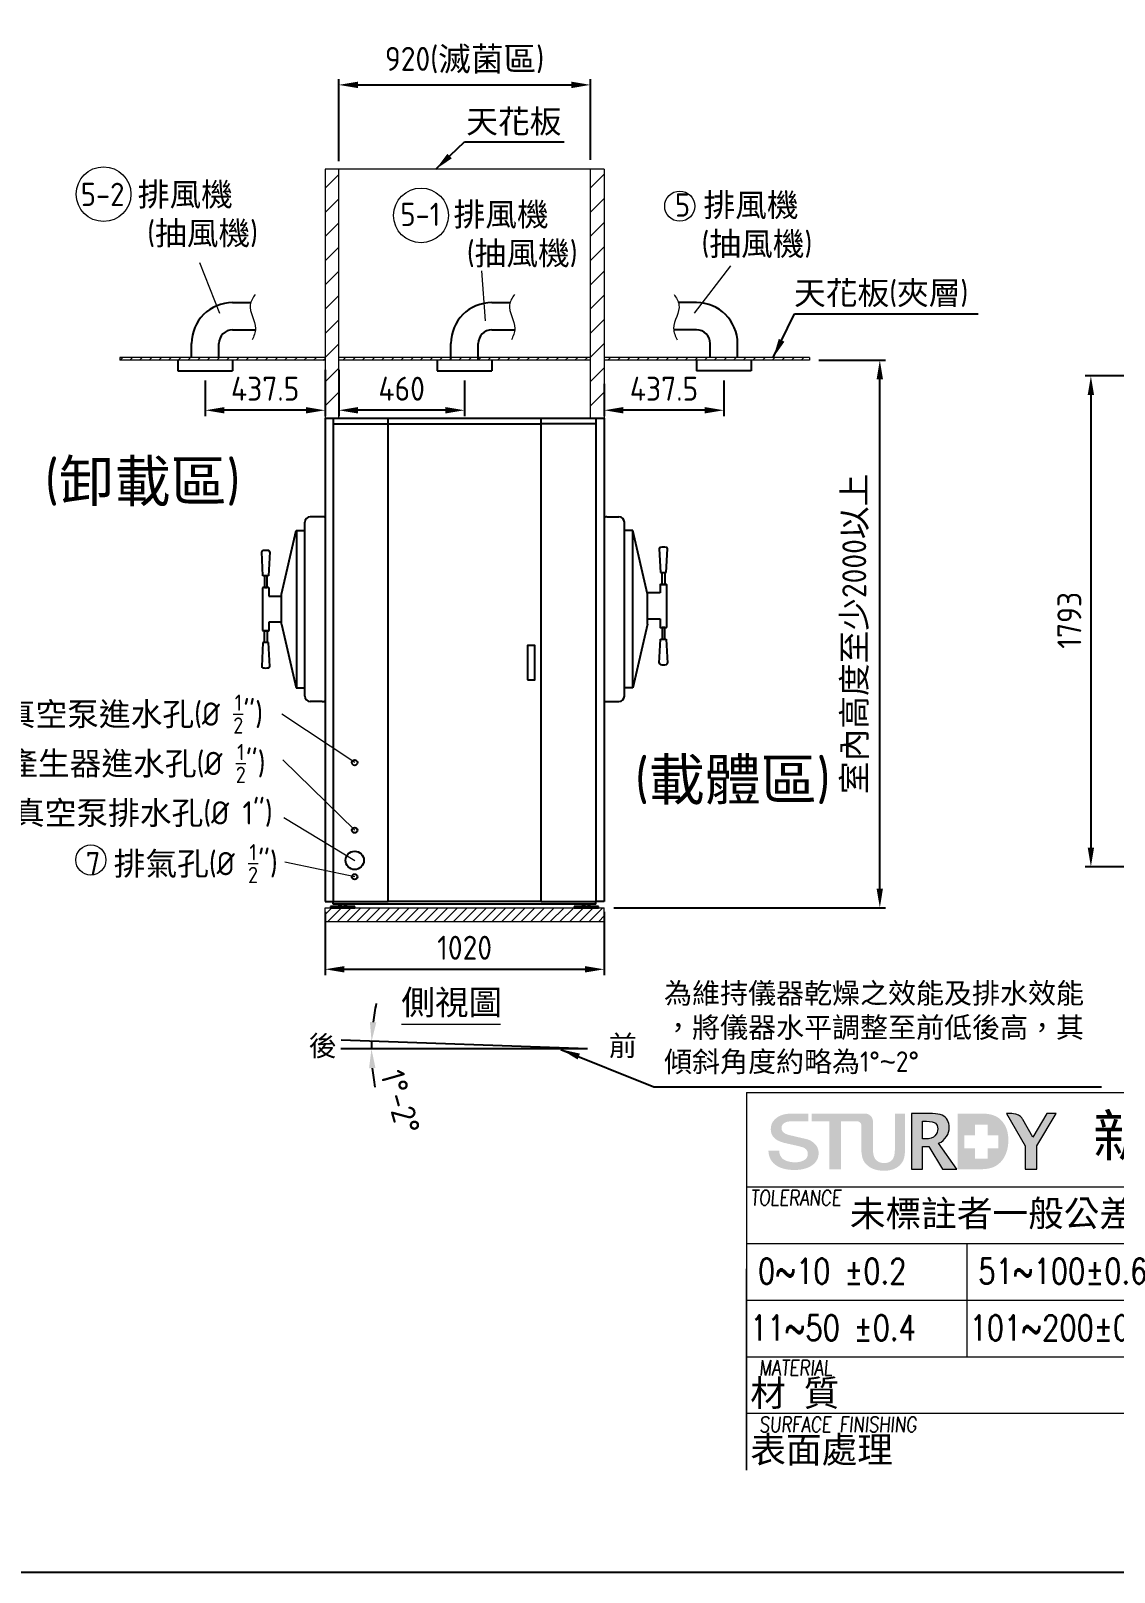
# Model space of a CAD drawing. Header units: millimetres. Extents: x -215875 to 13478, y -2277 to 9476.
# Drawn here: x 4557 to 8515, y 0 to 5631 of the extents above; entities that cross this region are included whole.
import ezdxf

# ---------------------------------------------------------------- set-up
doc = ezdxf.new("R2010")
doc.units = ezdxf.units.MM
doc.header["$MEASUREMENT"] = 0
doc.linetypes.add('HIDDEN', pattern=[9.525, 6.35, -3.175])
doc.layers.get('0').update_dxf_attribs({"lineweight": 25})
for name, color, linetype, lineweight in [('D', 3, 'Continuous', 13), ('F', 7, 'Continuous', 15), ('H', 2, 'HIDDEN', 15), ('S', 4, 'Continuous', 15)]:
    doc.layers.add(name, color=color, linetype=linetype, lineweight=lineweight)
doc.styles.get("Standard").update_dxf_attribs({"font": 'KAIU.TTF'})
doc.styles.add('STU25', font='isocp2.shx')
doc.styles.add('Text', font='romans.shx', dxfattribs={"width": 0.8, "oblique": 10})
doc.dimstyles.new('STU25', dxfattribs={"dimscale": 35, "dimtxt": 2.5, "dimasz": 2, "dimexe": 0.6, "dimexo": 1, "dimgap": 1, "dimtad": 1, "dimdsep": 46, "dimtxsty": 'STU25', "dimcen": 2, "dimazin": 2, "dimtfac": 1, "dimtmove": 0, "dimatfit": 3, "dimfxl": 0, "dimtolj": 1, "dimtzin": 0, "dimarcsym": 0})
doc.dimstyles.new('STU25$7', dxfattribs={"dimscale": 35, "dimtxt": 2.5, "dimasz": 2, "dimexe": 1.25, "dimexo": 0.625, "dimgap": 1, "dimtad": 0, "dimdec": 4, "dimdsep": 46, "dimtxsty": 'STU25', "dimcen": 2.5, "dimazin": 2, "dimtfac": 1, "dimtdec": 4, "dimtmove": 0, "dimatfit": 3, "dimfxl": 0, "dimtolj": 1, "dimtzin": 0, "dimarcsym": 0})

# ---------------------------------------------------------------- blocks, each defined once
blk = doc.blocks.new('*D7')
at = {"layer": 'D', "color": 0, "lineweight": -2}
for p, q in [((9377.4, 4370.1), (8409.3, 4370.1)), ((8430.3, 4300.1), (8430.3, 2647.1)), ((8577.4, 2577.1), (8409.3, 2577.1))]:
    blk.add_line(p, q, dxfattribs=at)
at = {"layer": 'D', "color": 0}
for points in [[(8442, 4300.1), (8418.6, 4300.1), (8430.3, 4370.1)], [(8418.6, 2647.1), (8442, 2647.1), (8430.3, 2577.1)]]:
    blk.add_solid(points, dxfattribs=at)
at = {"layer": 'Defpoints', "color": 0}
for p in [(9412.4, 4370.1), (8430.3, 2577.1), (8612.4, 2577.1)]:
    blk.add_point(p, dxfattribs=at)
at = {"layer": 'D', "color": 0, "insert": (8351.6, 3477.1), "char_height": 87.5, "attachment_point": 5, "rotation": 90, "style": 'STU25'}
blk.add_mtext('\\A1;1793', dxfattribs=at)
blk = doc.blocks.new('*D77')
at = {"layer": 'D', "color": 0, "lineweight": -2}
for p, q in [((7436.7, 4427.4), (7680, 4427.4)), ((7659, 2497.4), (7659, 4357.4)), ((6686.7, 2427.4), (7680, 2427.4))]:
    blk.add_line(p, q, dxfattribs=at)
at = {"layer": 'D', "color": 0}
for points in [[(7670.6, 4357.4), (7647.3, 4357.4), (7659, 4427.4)], [(7647.3, 2497.4), (7670.6, 2497.4), (7659, 2427.4)]]:
    blk.add_solid(points, dxfattribs=at)
at = {"layer": 'Defpoints', "color": 0}
for p in [(7401.7, 4427.4), (7659, 4427.4), (6651.7, 2427.4)]:
    blk.add_point(p, dxfattribs=at)
at = {"layer": 'D', "color": 0, "insert": (7570.6, 3427.4), "char_height": 87.5, "attachment_point": 5, "rotation": 90, "style": 'STU25'}
blk.add_mtext('\\A1;{\\f標楷體|b0|i0|c136|p65;室內高度至少}2000{\\f標楷體|b0|i0|c136|p65;以上}', dxfattribs=at)
blk = doc.blocks.new('*D78')
at = {"layer": 'D', "color": 0, "linetype": 'Continuous', "lineweight": -2}
for p, q in [((6651.7, 4341.5), (6651.7, 4223.6)), ((7089.2, 4353.2), (7089.2, 4223.6)), ((7019.2, 4244.6), (6721.7, 4244.6))]:
    blk.add_line(p, q, dxfattribs=at)
at = {"layer": 'D', "color": 0}
for points in [[(6721.7, 4256.2), (6721.7, 4232.9), (6651.7, 4244.6)], [(7019.2, 4232.9), (7019.2, 4256.2), (7089.2, 4244.6)]]:
    blk.add_solid(points, dxfattribs=at)
at = {"layer": 'Defpoints', "color": 0}
for p in [(6651.7, 4376.5), (7089.2, 4388.2), (6651.7, 4244.6)]:
    blk.add_point(p, dxfattribs=at)
at = {"layer": 'D', "color": 0, "insert": (6870.4, 4323.3), "char_height": 87.5, "attachment_point": 5, "style": 'STU25'}
blk.add_mtext('\\A1;437.5', dxfattribs=at)
blk = doc.blocks.new('*D79')
at = {"layer": 'D', "color": 0, "lineweight": -2}
for p, q in [((5681.7, 4392.4), (5681.7, 4223.6)), ((6141.7, 4353.2), (6141.7, 4223.6)), ((6071.7, 4244.6), (5751.7, 4244.6))]:
    blk.add_line(p, q, dxfattribs=at)
at = {"layer": 'D', "color": 0}
for points in [[(5751.7, 4256.2), (5751.7, 4232.9), (5681.7, 4244.6)], [(6071.7, 4232.9), (6071.7, 4256.2), (6141.7, 4244.6)]]:
    blk.add_solid(points, dxfattribs=at)
at = {"layer": 'Defpoints', "color": 0}
for p in [(5681.7, 4427.4), (6141.7, 4388.2), (5681.7, 4244.6)]:
    blk.add_point(p, dxfattribs=at)
at = {"layer": 'D', "color": 0, "insert": (5911.7, 4323.3), "char_height": 87.5, "attachment_point": 5, "style": 'STU25'}
blk.add_mtext('\\A1;460', dxfattribs=at)
blk = doc.blocks.new('*D80')
at = {"layer": 'D', "color": 0, "lineweight": -2}
for p, q in [((5681.7, 5155), (5681.7, 5454.2)), ((5751.7, 5433.2), (6531.7, 5433.2)), ((6601.7, 5159.9), (6601.7, 5454.2))]:
    blk.add_line(p, q, dxfattribs=at)
at = {"layer": 'D', "color": 0}
for points in [[(5751.7, 5444.9), (5751.7, 5421.5), (5681.7, 5433.2)], [(6531.7, 5421.5), (6531.7, 5444.9), (6601.7, 5433.2)]]:
    blk.add_solid(points, dxfattribs=at)
at = {"layer": 'Defpoints', "color": 0}
for p in [(6601.7, 5433.2), (6601.7, 5124.9), (5681.7, 5120)]:
    blk.add_point(p, dxfattribs=at)
at = {"layer": 'D', "color": 0, "insert": (6141.7, 5523.3), "char_height": 87.5, "attachment_point": 5, "style": 'STU25'}
blk.add_mtext('\\A1;920({\\f標楷體|b0|i0|c136|p65;滅菌區})', dxfattribs=at)
blk = doc.blocks.new('*D81')
at = {"layer": 'D', "color": 0, "linetype": 'Continuous', "lineweight": -2}
for p, q in [((5631.7, 4392.4), (5631.7, 4223.6)), ((5194.2, 4353.2), (5194.2, 4223.6)), ((5561.7, 4244.6), (5264.2, 4244.6))]:
    blk.add_line(p, q, dxfattribs=at)
at = {"layer": 'D', "color": 0}
for points in [[(5264.2, 4256.2), (5264.2, 4232.9), (5194.2, 4244.6)], [(5561.7, 4232.9), (5561.7, 4256.2), (5631.7, 4244.6)]]:
    blk.add_solid(points, dxfattribs=at)
at = {"layer": 'Defpoints', "color": 0}
for p in [(5631.7, 4427.4), (5194.2, 4388.2), (5194.2, 4244.6)]:
    blk.add_point(p, dxfattribs=at)
at = {"layer": 'D', "color": 0, "insert": (5412.9, 4323.3), "char_height": 87.5, "attachment_point": 5, "style": 'STU25'}
blk.add_mtext('\\A1;437.5', dxfattribs=at)
blk = doc.blocks.new('*D83')
at = {"layer": 'D', "color": 0, "lineweight": -2}
for p, q in [((5631.7, 2412.4), (5631.7, 2181.4)), ((6651.7, 2412.4), (6651.7, 2181.4)), ((5701.7, 2202.4), (6581.7, 2202.4))]:
    blk.add_line(p, q, dxfattribs=at)
at = {"layer": 'D', "color": 0}
for points in [[(5701.7, 2214), (5701.7, 2190.7), (5631.7, 2202.4)], [(6581.7, 2190.7), (6581.7, 2214), (6651.7, 2202.4)]]:
    blk.add_solid(points, dxfattribs=at)
at = {"layer": 'Defpoints', "color": 0}
for p in [(5631.7, 2447.4), (6651.7, 2447.4), (6651.7, 2202.4)]:
    blk.add_point(p, dxfattribs=at)
at = {"layer": 'D', "color": 0, "insert": (6141.7, 2281.1), "char_height": 87.5, "attachment_point": 5, "style": 'STU25'}
blk.add_mtext('\\A1;1020', dxfattribs=at)
blk = doc.blocks.new('新駿LOGO')
at = {"layer": 'F'}
h = blk.add_hatch(color=256, dxfattribs=at)
edge = h.paths.add_edge_path()
edge.add_spline(control_points=[(-529.05, -442.14), (-529.05, -442.31), (-529.02, -442.45), (-528.95, -442.56), (-528.89, -442.68), (-528.8, -442.78), (-528.69, -442.85), (-528.57, -442.93), (-528.44, -442.98), (-528.29, -443.01), (-528.15, -443.05), (-527.99, -443.07), (-527.81, -443.07), (-527.62, -443.07), (-527.47, -443.05), (-527.33, -443.01), (-527.2, -442.97), (-527.09, -442.92), (-527.01, -442.86), (-526.93, -442.8), (-526.87, -442.73), (-526.83, -442.65), (-526.8, -442.57), (-526.78, -442.49), (-526.78, -442.41), (-526.78, -442.25), (-526.82, -442.13), (-526.91, -442.05), (-526.99, -441.97), (-527.08, -441.91), (-527.18, -441.88), (-527.36, -441.83), (-527.56, -441.77), (-527.79, -441.72), (-528.02, -441.67), (-528.3, -441.61), (-528.64, -441.53), (-528.85, -441.48), (-529.02, -441.41), (-529.16, -441.34), (-529.3, -441.26), (-529.41, -441.17), (-529.5, -441.07), (-529.58, -440.98), (-529.64, -440.87), (-529.67, -440.77), (-529.7, -440.66), (-529.72, -440.55), (-529.72, -440.43), (-529.72, -440.22), (-529.67, -440.03), (-529.57, -439.87), (-529.46, -439.71), (-529.33, -439.58), (-529.16, -439.47), (-528.99, -439.37), (-528.85, -439.31), (-528.64, -439.26), (-528.43, -439.21), (-528.13, -439.2), (-527.91, -439.2), (-527.66, -439.2), (-526.73, -439.2), (-526.73, -439.2), (-526.73, -439.2), (-526.73, -439.81), (-526.73, -439.81), (-526.73, -439.81), (-528.14, -439.8), (-528.28, -439.83), (-528.39, -439.85), (-528.48, -439.86), (-528.56, -439.9), (-528.65, -439.94), (-528.72, -440), (-528.78, -440.07), (-528.84, -440.14), (-528.87, -440.23), (-528.87, -440.34), (-528.87, -440.5), (-528.81, -440.62), (-528.7, -440.7), (-528.6, -440.79), (-528.46, -440.85), (-528.28, -440.9), (-528.27, -440.9), (-528.19, -440.92), (-528.07, -440.95), (-527.94, -440.98), (-527.8, -441.01), (-527.65, -441.05), (-527.49, -441.09), (-527.34, -441.12), (-527.19, -441.16), (-527.04, -441.19), (-526.94, -441.21), (-526.87, -441.23), (-526.71, -441.27), (-526.58, -441.34), (-526.46, -441.41), (-526.34, -441.49), (-526.24, -441.58), (-526.16, -441.67), (-526.08, -441.77), (-526.02, -441.88), (-525.98, -441.99), (-525.94, -442.1), (-525.92, -442.22), (-525.92, -442.33), (-525.92, -442.57), (-525.98, -442.78), (-526.09, -442.95), (-526.2, -443.12), (-526.35, -443.26), (-526.53, -443.37), (-526.71, -443.48), (-526.92, -443.55), (-527.15, -443.61), (-527.39, -443.66), (-527.62, -443.68), (-527.87, -443.68), (-528.14, -443.68), (-528.41, -443.65), (-528.65, -443.59), (-528.9, -443.53), (-529.11, -443.44), (-529.3, -443.31), (-529.48, -443.19), (-529.63, -443.03), (-529.74, -442.83), (-529.84, -442.64), (-529.9, -442.41), (-529.91, -442.14), (-529.91, -442.14), (-529.05, -442.14), (-529.05, -442.14)], knot_values=[0, 0, 0, 0, 1, 1, 1, 2, 2, 2, 3, 3, 3, 4, 4, 4, 5, 5, 5, 6, 6, 6, 7, 7, 7, 8, 8, 8, 9, 9, 9, 10, 10, 10, 11, 11, 11, 12, 12, 12, 13, 13, 13, 14, 14, 14, 15, 15, 15, 16, 16, 16, 17, 17, 17, 18, 18, 18, 19, 19, 19, 20, 20, 20, 21, 21, 21, 22, 22, 22, 23, 23, 23, 24, 24, 24, 25, 25, 25, 26, 26, 26, 27, 27, 27, 28, 28, 28, 29, 29, 29, 30, 30, 30, 31, 31, 31, 32, 32, 32, 33, 33, 33, 34, 34, 34, 35, 35, 35, 36, 36, 36, 37, 37, 37, 38, 38, 38, 39, 39, 39, 40, 40, 40, 41, 41, 41, 42, 42, 42, 43, 43, 43, 44, 44, 44, 45, 45, 45, 45], degree=3, periodic=0)
edge = h.paths.add_edge_path()
edge.add_spline(control_points=[(-522.53, -440.14), (-522.54, -440.04), (-522.57, -439.94), (-522.63, -439.9), (-522.77, -439.79), (-522.9, -439.81), (-522.9, -439.81), (-522.9, -439.81), (-523.02, -439.81), (-523.02, -439.81), (-523.02, -439.81), (-524.14, -439.81), (-524.14, -439.81), (-524.14, -439.81), (-524.14, -443.62), (-524.14, -443.62), (-524.14, -443.62), (-525.06, -443.62), (-525.06, -443.62), (-525.06, -443.62), (-525.06, -439.81), (-525.06, -439.81), (-525.06, -439.81), (-526.47, -439.81), (-526.47, -439.81), (-526.47, -439.81), (-526.47, -439.2), (-526.47, -439.2), (-526.47, -439.2), (-522.39, -439.2), (-522.39, -439.2)], knot_values=[5.578051, 5.578051, 5.578051, 5.578051, 6, 6, 6, 7, 7, 7, 8, 8, 8, 9, 9, 9, 10, 10, 10, 11, 11, 11, 12, 12, 12, 13, 13, 13, 14, 14, 14, 15, 15, 15, 15], degree=3, periodic=0)
edge.add_spline(control_points=[(-522.4, -439.2), (-522.31, -439.2), (-522.22, -439.2), (-522.22, -439.2), (-522.22, -439.2), (-521.96, -439.19), (-521.76, -439.41), (-521.58, -439.61), (-521.61, -439.85), (-521.61, -439.85), (-521.61, -439.85), (-521.61, -441.92), (-521.61, -441.92), (-521.61, -442.41), (-521.52, -442.73), (-521.36, -442.89), (-521.19, -443.05), (-520.97, -443.13), (-520.71, -443.13), (-520.45, -443.13), (-520.24, -443.05), (-520.09, -442.89), (-519.93, -442.74), (-519.86, -442.43), (-519.86, -441.98), (-519.86, -441.98), (-519.86, -439.2), (-519.86, -439.2), (-519.86, -439.2), (-519.05, -439.2), (-519.05, -439.2), (-519.05, -439.2), (-519.05, -441.92), (-519.05, -441.92), (-519.05, -442.43), (-519.12, -442.8), (-519.25, -443.02), (-519.38, -443.24), (-519.56, -443.42), (-519.8, -443.54), (-520.05, -443.67), (-520.35, -443.74), (-520.73, -443.74), (-521.09, -443.74), (-521.41, -443.68), (-521.67, -443.56), (-521.93, -443.44), (-522.14, -443.26), (-522.3, -443.03), (-522.45, -442.8), (-522.53, -442.42), (-522.53, -441.91), (-522.53, -441.91), (-522.53, -440.92), (-522.53, -440.14)], knot_values=[0.44538, 0.44538, 0.44538, 0.44538, 1, 1, 1, 2, 2, 2, 3, 3, 3, 4, 4, 4, 5, 5, 5, 6, 6, 6, 7, 7, 7, 8, 8, 8, 9, 9, 9, 10, 10, 10, 11, 11, 11, 12, 12, 12, 13, 13, 13, 14, 14, 14, 15, 15, 15, 16, 16, 16, 17, 17, 17, 17.603917, 17.603917, 17.603917, 17.603917], degree=3, periodic=0)
h = blk.add_hatch(color=256, dxfattribs=at)
edge = h.paths.add_edge_path()
edge.add_spline(control_points=[(-522.22, -439.2), (-522.22, -439.2), (-526.47, -439.2), (-526.47, -439.2)], knot_values=[14, 14, 14, 14, 15, 15, 15, 15], degree=3, periodic=0)
edge.add_spline(control_points=[(-526.47, -439.2), (-526.47, -439.2), (-526.47, -439.81), (-526.47, -439.81)], knot_values=[13, 13, 13, 13, 14, 14, 14, 14], degree=3, periodic=0)
edge.add_spline(control_points=[(-526.47, -439.81), (-526.47, -439.81), (-525.06, -439.81), (-525.06, -439.81)], knot_values=[12, 12, 12, 12, 13, 13, 13, 13], degree=3, periodic=0)
edge.add_spline(control_points=[(-525.06, -439.81), (-525.06, -439.81), (-525.06, -443.62), (-525.06, -443.62)], knot_values=[11, 11, 11, 11, 12, 12, 12, 12], degree=3, periodic=0)
edge.add_spline(control_points=[(-525.06, -443.62), (-525.06, -443.62), (-524.14, -443.62), (-524.14, -443.62)], knot_values=[10, 10, 10, 10, 11, 11, 11, 11], degree=3, periodic=0)
edge.add_spline(control_points=[(-524.14, -443.62), (-524.14, -443.62), (-524.14, -439.81), (-524.14, -439.81)], knot_values=[9, 9, 9, 9, 10, 10, 10, 10], degree=3, periodic=0)
edge.add_spline(control_points=[(-524.14, -439.81), (-524.14, -439.81), (-523.02, -439.81), (-523.02, -439.81)], knot_values=[8, 8, 8, 8, 9, 9, 9, 9], degree=3, periodic=0)
edge.add_spline(control_points=[(-523.02, -439.81), (-523.02, -439.81), (-522.9, -439.81), (-522.9, -439.81)], knot_values=[7, 7, 7, 7, 8, 8, 8, 8], degree=3, periodic=0)
edge.add_spline(control_points=[(-522.9, -439.81), (-522.9, -439.81), (-522.77, -439.79), (-522.63, -439.9)], knot_values=[6, 6, 6, 6, 7, 7, 7, 7], degree=3, periodic=0)
edge.add_spline(control_points=[(-522.63, -439.9), (-522.57, -439.94), (-522.54, -440.04), (-522.53, -440.14)], knot_values=[5.578051, 5.578051, 5.578051, 5.578051, 6, 6, 6, 6], degree=3, periodic=0)
edge.add_spline(control_points=[(-522.53, -440.14), (-522.53, -440.92), (-522.53, -441.91), (-522.53, -441.91)], knot_values=[17, 17, 17, 17, 17.603917, 17.603917, 17.603917, 17.603917], degree=3, periodic=0)
edge.add_spline(control_points=[(-522.53, -441.91), (-522.53, -442.42), (-522.45, -442.8), (-522.3, -443.03)], knot_values=[16, 16, 16, 16, 17, 17, 17, 17], degree=3, periodic=0)
edge.add_spline(control_points=[(-522.3, -443.03), (-522.14, -443.26), (-521.93, -443.44), (-521.67, -443.56)], knot_values=[15, 15, 15, 15, 16, 16, 16, 16], degree=3, periodic=0)
edge.add_spline(control_points=[(-521.67, -443.56), (-521.41, -443.68), (-521.09, -443.74), (-520.73, -443.74)], knot_values=[14, 14, 14, 14, 15, 15, 15, 15], degree=3, periodic=0)
edge.add_spline(control_points=[(-520.73, -443.74), (-520.35, -443.74), (-520.05, -443.67), (-519.8, -443.54)], knot_values=[13, 13, 13, 13, 14, 14, 14, 14], degree=3, periodic=0)
edge.add_spline(control_points=[(-519.8, -443.54), (-519.56, -443.42), (-519.38, -443.24), (-519.25, -443.02)], knot_values=[12, 12, 12, 12, 13, 13, 13, 13], degree=3, periodic=0)
edge.add_spline(control_points=[(-519.25, -443.02), (-519.12, -442.8), (-519.05, -442.43), (-519.05, -441.92)], knot_values=[11, 11, 11, 11, 12, 12, 12, 12], degree=3, periodic=0)
edge.add_spline(control_points=[(-519.05, -441.92), (-519.05, -441.92), (-519.05, -439.2), (-519.05, -439.2)], knot_values=[10, 10, 10, 10, 11, 11, 11, 11], degree=3, periodic=0)
edge.add_spline(control_points=[(-519.05, -439.2), (-519.05, -439.2), (-519.86, -439.2), (-519.86, -439.2)], knot_values=[9, 9, 9, 9, 10, 10, 10, 10], degree=3, periodic=0)
edge.add_spline(control_points=[(-519.86, -439.2), (-519.86, -439.2), (-519.86, -441.98), (-519.86, -441.98)], knot_values=[8, 8, 8, 8, 9, 9, 9, 9], degree=3, periodic=0)
edge.add_spline(control_points=[(-519.86, -441.98), (-519.86, -442.43), (-519.93, -442.74), (-520.09, -442.89)], knot_values=[7, 7, 7, 7, 8, 8, 8, 8], degree=3, periodic=0)
edge.add_spline(control_points=[(-520.09, -442.89), (-520.24, -443.05), (-520.45, -443.13), (-520.71, -443.13)], knot_values=[6, 6, 6, 6, 7, 7, 7, 7], degree=3, periodic=0)
edge.add_spline(control_points=[(-520.71, -443.13), (-520.97, -443.13), (-521.19, -443.05), (-521.36, -442.89)], knot_values=[5, 5, 5, 5, 6, 6, 6, 6], degree=3, periodic=0)
edge.add_spline(control_points=[(-521.36, -442.89), (-521.52, -442.73), (-521.61, -442.41), (-521.61, -441.92)], knot_values=[4, 4, 4, 4, 5, 5, 5, 5], degree=3, periodic=0)
edge.add_spline(control_points=[(-521.61, -441.92), (-521.61, -441.92), (-521.61, -439.85), (-521.61, -439.85)], knot_values=[3, 3, 3, 3, 4, 4, 4, 4], degree=3, periodic=0)
edge.add_spline(control_points=[(-521.61, -439.85), (-521.61, -439.85), (-521.58, -439.61), (-521.76, -439.41)], knot_values=[2, 2, 2, 2, 3, 3, 3, 3], degree=3, periodic=0)
edge.add_spline(control_points=[(-521.76, -439.41), (-521.96, -439.19), (-522.22, -439.2), (-522.22, -439.2)], knot_values=[1, 1, 1, 1, 2, 2, 2, 2], degree=3, periodic=0)
h = blk.add_hatch(color=256, dxfattribs=at)
edge = h.paths.add_edge_path()
edge.add_spline(control_points=[(-518.54, -443.62), (-518.54, -443.62), (-518.54, -439.2), (-518.54, -439.2), (-518.54, -439.2), (-516.88, -439.2), (-516.88, -439.2), (-516.55, -439.2), (-516.29, -439.25), (-516.11, -439.33), (-515.93, -439.41), (-515.79, -439.54), (-515.69, -439.72), (-515.59, -439.89), (-515.54, -440.08), (-515.54, -440.3), (-515.54, -440.56), (-515.61, -440.8), (-515.76, -441.03), (-515.91, -441.26), (-516.12, -441.44), (-516.39, -441.56), (-516.39, -441.56), (-514.95, -443.62), (-514.95, -443.62), (-514.95, -443.62), (-516.07, -443.62), (-516.07, -443.62), (-516.07, -443.62), (-517.17, -441.81), (-517.17, -441.81), (-517.17, -441.81), (-517.67, -441.81), (-517.67, -441.81), (-517.67, -441.81), (-517.67, -443.62), (-517.67, -443.62), (-517.67, -443.62), (-518.54, -443.62), (-518.54, -443.62)], knot_values=[0, 0, 0, 0, 1, 1, 1, 2, 2, 2, 3, 3, 3, 4, 4, 4, 5, 5, 5, 6, 6, 6, 7, 7, 7, 8, 8, 8, 9, 9, 9, 10, 10, 10, 11, 11, 11, 12, 12, 12, 13, 13, 13, 13], degree=3, periodic=0)
edge = h.paths.add_edge_path(flags=16)
edge.add_spline(control_points=[(-517.67, -441.21), (-517.67, -441.21), (-517.46, -441.21), (-517.46, -441.21), (-517.08, -441.21), (-516.82, -441.13), (-516.68, -440.96), (-516.53, -440.8), (-516.46, -440.61), (-516.46, -440.4), (-516.46, -440.22), (-516.52, -440.08), (-516.63, -439.97), (-516.75, -439.86), (-516.99, -439.81), (-517.35, -439.81), (-517.35, -439.81), (-517.67, -439.81), (-517.67, -439.81), (-517.67, -439.81), (-517.67, -441.21), (-517.67, -441.21)], knot_values=[0, 0, 0, 0, 1, 1, 1, 2, 2, 2, 3, 3, 3, 4, 4, 4, 5, 5, 5, 6, 6, 6, 7, 7, 7, 7], degree=3, periodic=0)
h = blk.add_hatch(color=256, dxfattribs=at)
edge = h.paths.add_edge_path()
edge.add_spline(control_points=[(-514.87, -439.2), (-514.87, -439.2), (-514.87, -443.62), (-514.87, -443.62)], knot_values=[0, 0, 0, 0, 1, 1, 1, 1], degree=3, periodic=0)
edge.add_spline(control_points=[(-514.87, -443.62), (-514.87, -443.62), (-513.05, -443.62), (-513.05, -443.62)], knot_values=[8, 8, 8, 8, 9, 9, 9, 9], degree=3, periodic=0)
edge.add_spline(control_points=[(-513.05, -443.62), (-512.51, -443.62), (-512.09, -443.52), (-511.79, -443.32)], knot_values=[7, 7, 7, 7, 8, 8, 8, 8], degree=3, periodic=0)
edge.add_spline(control_points=[(-511.79, -443.32), (-511.48, -443.12), (-511.25, -442.85), (-511.09, -442.5)], knot_values=[6, 6, 6, 6, 7, 7, 7, 7], degree=3, periodic=0)
edge.add_spline(control_points=[(-511.09, -442.5), (-510.93, -442.15), (-510.85, -441.76), (-510.85, -441.32)], knot_values=[5, 5, 5, 5, 6, 6, 6, 6], degree=3, periodic=0)
edge.add_spline(control_points=[(-510.85, -441.32), (-510.85, -440.87), (-510.93, -440.49), (-511.1, -440.17)], knot_values=[4, 4, 4, 4, 5, 5, 5, 5], degree=3, periodic=0)
edge.add_spline(control_points=[(-511.1, -440.17), (-511.27, -439.85), (-511.49, -439.61), (-511.78, -439.45)], knot_values=[3, 3, 3, 3, 4, 4, 4, 4], degree=3, periodic=0)
edge.add_spline(control_points=[(-511.78, -439.45), (-512.06, -439.29), (-512.46, -439.2), (-512.97, -439.2)], knot_values=[2, 2, 2, 2, 3, 3, 3, 3], degree=3, periodic=0)
edge.add_spline(control_points=[(-512.97, -439.2), (-512.97, -439.2), (-514.87, -439.2), (-514.87, -439.2)], knot_values=[1, 1, 1, 1, 2, 2, 2, 2], degree=3, periodic=0)
h.paths.add_polyline_path([(-514.34, -441.95), (-513.51, -441.95), (-513.51, -442.77), (-512.48, -442.77), (-512.48, -441.95), (-511.64, -441.95), (-511.64, -440.92), (-512.48, -440.92), (-512.48, -440.07), (-513.51, -440.07), (-513.51, -440.92), (-514.34, -440.92)], flags=16)
h = blk.add_hatch(color=256, dxfattribs=at)
edge = h.paths.add_edge_path()
edge.add_spline(control_points=[(-509.51, -443.62), (-509.51, -443.62), (-509.51, -441.77), (-509.51, -441.77), (-509.51, -441.77), (-511, -439.2), (-511, -439.2), (-511, -439.2), (-510.64, -439.2), (-510.64, -439.2), (-510.64, -439.2), (-510.3, -439.19), (-510.04, -439.32), (-509.79, -439.45), (-509.71, -439.68), (-509.71, -439.68), (-509.71, -439.68), (-508.9, -441.07), (-508.9, -441.07), (-508.9, -441.07), (-507.78, -439.2), (-507.78, -439.2), (-507.78, -439.2), (-507.05, -439.2), (-507.05, -439.2), (-507.05, -439.2), (-508.59, -441.77), (-508.59, -441.77), (-508.59, -441.77), (-508.59, -443.62), (-508.59, -443.62), (-508.59, -443.62), (-509.51, -443.62), (-509.51, -443.62)], knot_values=[0, 0, 0, 0, 1, 1, 1, 2, 2, 2, 3, 3, 3, 4, 4, 4, 5, 5, 5, 6, 6, 6, 7, 7, 7, 8, 8, 8, 9, 9, 9, 10, 10, 10, 11, 11, 11, 11], degree=3, periodic=0)
at = {"layer": 'F', "lineweight": 0}
for points, knots in [([(-518.54, -443.62), (-518.54, -443.62), (-518.54, -439.2), (-518.54, -439.2), (-518.54, -439.2), (-516.88, -439.2), (-516.88, -439.2), (-516.55, -439.2), (-516.29, -439.25), (-516.11, -439.33), (-515.93, -439.41), (-515.79, -439.54), (-515.69, -439.72), (-515.59, -439.89), (-515.54, -440.08), (-515.54, -440.3), (-515.54, -440.56), (-515.61, -440.8), (-515.76, -441.03), (-515.91, -441.26), (-516.12, -441.44), (-516.39, -441.56), (-516.39, -441.56), (-514.95, -443.62), (-514.95, -443.62), (-514.95, -443.62), (-516.07, -443.62), (-516.07, -443.62), (-516.07, -443.62), (-517.17, -441.81), (-517.17, -441.81), (-517.17, -441.81), (-517.67, -441.81), (-517.67, -441.81), (-517.67, -441.81), (-517.67, -443.62), (-517.67, -443.62), (-517.67, -443.62), (-518.54, -443.62), (-518.54, -443.62)], [0, 0, 0, 0, 1, 1, 1, 2, 2, 2, 3, 3, 3, 4, 4, 4, 5, 5, 5, 6, 6, 6, 7, 7, 7, 8, 8, 8, 9, 9, 9, 10, 10, 10, 11, 11, 11, 12, 12, 12, 13, 13, 13, 13]), ([(-509.51, -443.62), (-509.51, -443.62), (-509.51, -441.77), (-509.51, -441.77), (-509.51, -441.77), (-511, -439.2), (-511, -439.2), (-511, -439.2), (-510.64, -439.2), (-510.64, -439.2), (-510.64, -439.2), (-510.3, -439.19), (-510.04, -439.32), (-509.79, -439.45), (-509.71, -439.68), (-509.71, -439.68), (-509.71, -439.68), (-508.9, -441.07), (-508.9, -441.07), (-508.9, -441.07), (-507.78, -439.2), (-507.78, -439.2), (-507.78, -439.2), (-507.05, -439.2), (-507.05, -439.2), (-507.05, -439.2), (-508.59, -441.77), (-508.59, -441.77), (-508.59, -441.77), (-508.59, -443.62), (-508.59, -443.62), (-508.59, -443.62), (-509.51, -443.62), (-509.51, -443.62)], [0, 0, 0, 0, 1, 1, 1, 2, 2, 2, 3, 3, 3, 4, 4, 4, 5, 5, 5, 6, 6, 6, 7, 7, 7, 8, 8, 8, 9, 9, 9, 10, 10, 10, 11, 11, 11, 11]), ([(-517.67, -441.21), (-517.67, -441.21), (-517.46, -441.21), (-517.46, -441.21), (-517.08, -441.21), (-516.82, -441.13), (-516.68, -440.96), (-516.53, -440.8), (-516.46, -440.61), (-516.46, -440.4), (-516.46, -440.22), (-516.52, -440.08), (-516.63, -439.97), (-516.75, -439.86), (-516.99, -439.81), (-517.35, -439.81), (-517.35, -439.81), (-517.67, -439.81), (-517.67, -439.81), (-517.67, -439.81), (-517.67, -441.21), (-517.67, -441.21)], [0, 0, 0, 0, 1, 1, 1, 2, 2, 2, 3, 3, 3, 4, 4, 4, 5, 5, 5, 6, 6, 6, 7, 7, 7, 7])]:
    blk.add_open_spline(points, degree=3, knots=knots, dxfattribs=at)
at = {"attachment_point": 1, "style": 'STU25'}
for s, insert, char_height in [('{\\f標楷體|b0|i0|c136|p65;新駿實業股份有限公司}', (-504.12, -439.33), 3.25), ('{\\f標楷體|b0|i0|c136|p65;STURDY\\H0.9667x; \\H1.034x;INDUSTRIAL CO.,LTD.}', (-455.51, -439.78), 3)]:
    blk.add_mtext(s, dxfattribs=dict(at, insert=insert, char_height=char_height))
blk = doc.blocks.new('H421')
at = {"layer": 'F', "color": 7}
for p, q in [((155.91, 38.09), (286.91, 38.09)), ((211.36, 38.09), (286.91, 38.09)), ((155.91, 30.59), (286.91, 30.59)), ((192.41, 30.59), (192.41, 17.09)), ((242.66, 30.59), (242.66, 17.09)), ((257.41, 30.59), (257.41, 17.09)), ((272.16, 30.59), (272.16, 17.09)), ((155.91, 26.09), (227.91, 26.09)), ((173.41, 26.09), (173.41, 17.09)), ((211.41, 26.09), (211.41, 17.09)), ((155.91, 8.09), (155.91, 24.09)), ((155.91, 21.59), (286.91, 21.59)), ((214.91, 21.59), (286.91, 21.59)), ((227.91, 21.59), (286.91, 21.59)), ((155.91, 17.09), (286.91, 17.09)), ((211.41, 17.09), (211.41, 12.59)), ((227.91, 17.09), (227.91, 8.09)), ((286.91, 12.59), (155.91, 12.59))]:
    blk.add_line(p, q, dxfattribs=at)
at = {"layer": 'F'}
for p, q in [((155.91, 38.09), (155.91, 17.09)), ((227.91, 30.59), (227.91, 17.09)), ((155.91, 24.09), (155.91, 16.09)), ((155.91, 17.09), (155.91, 8.09)), ((192.41, 17.09), (192.41, 8.09))]:
    blk.add_line(p, q, dxfattribs=at)
at = {"layer": 'F', "color": 0}
for p, q in [((220.66, 21.32), (220.66, 20.14)), ((223.77, 20.14), (227.5, 20.92)), ((227.5, 20.92), (227.5, 17.84)), ((220.66, 19.77), (220.66, 19)), ((223.77, 20.14), (223.77, 18.62)), ((218.72, 19.38), (219.89, 19.38)), ((220.27, 19.38), (221.04, 19.38)), ((220.66, 18.62), (220.66, 17.45)), ((221.42, 19.38), (222.57, 19.38)), ((223.49, 19.38), (224.81, 19.38)), ((223.77, 18.62), (227.5, 17.84)), ((225.34, 19.38), (225.81, 19.38)), ((226.31, 19.38), (228.03, 19.38))]:
    blk.add_line(p, q, dxfattribs=at)
for radius in [1.54, 0.762]:
    blk.add_circle((220.66, 19.38), radius, dxfattribs=at)
blk.add_blockref('新駿LOGO', (687.56, 475.62))
at = {"layer": 'F', "color": 1, "lineweight": 15, "style": 'Text', "oblique": 5, "width": 0.8}
for s, height, p in [('TOLERANCE', 1.2, (156.23, 29.13)), ('DESIGNED', 1.2, (228.57, 29.01)), ('DRAWN', 1.245, (243.23, 29.03)), ('VERIFIED', 1.2, (257.72, 29.09)), ('APPROVED', 1.2, (272.5, 29.06)), ('VIEWPOINT', 1.2, (211.83, 20.13)), ('MATERIAL', 1.2, (156.92, 15.63)), ('SCALE', 1.2, (193.44, 15.63)), ('UNIT', 1.2, (212.42, 15.63)), ('NAME', 1.2, (229.41, 15.63)), ('SURFACE FINISHING', 1.2, (156.92, 11.13)), ('MODEL NO.', 1.2, (193.44, 11.13)), ('DWG.NO.', 1.2, (229.41, 11.13))]:
    blk.add_text(s, height=height, dxfattribs=at).set_placement(p)
at = {"layer": 'F', "lineweight": -3}
for s, height, p in [('未標註者一般公差表', 2.076, (164.12, 27.45)), ('未標示之圓角為R1導角為C1', 2.0757, (192.54, 27.58)), ('設計:', 2.076, (228.54, 26.61)), ('繪圖:', 2.076, (243.32, 26.66)), ('校核:', 2.076, (257.59, 26.57)), ('核准:', 2.076, (272.41, 26.52)), ('視角', 2.076, (211.71, 17.69)), ('材 質', 2.076, (156.21, 13.19)), ('比例', 2.076, (192.73, 13.19)), ('單位', 2.076, (211.71, 13.19)), ('圖 名', 2.076, (228.7, 13.19)), ('表面處理', 2.076, (156.21, 8.69)), ('代表機種', 2.076, (192.73, 8.69)), ('圖 號', 2.076, (228.7, 8.69))]:
    blk.add_text(s, height=height, dxfattribs=at).set_placement(p)
at = {"layer": 'F', "lineweight": 20, "style": 'Text', "width": 0.8}
for s, p in [('0~10 ±0.2', (156.82, 22.91)), ('51~100±0.6', (174.32, 22.91)), ('201~500±1', (192.72, 22.91)), ('ANGLE  ±1%%D', (212.68, 22.91)), ('11~50 ±0.4', (156.2, 18.41)), ('101~200±0.8', (173.63, 18.41)), ('501~X  ±2', (192.72, 18.41))]:
    blk.add_text(s, height=2, dxfattribs=at).set_placement(p)
blk = doc.blocks.new('*D159')
at = {"layer": 'D', "color": 0, "linetype": 'Continuous', "lineweight": -2}
for start, end in [(167.8397, 172.9199), (178, 180), (185.0801, 190.1603)]:
    blk.add_arc((6591, 1911.5), 789.7, start, end, dxfattribs=at)
at = {"layer": 'D', "color": 0}
for points in [[(5795.7, 2009.8), (5818.9, 2008), (5801.8, 1939.1)], [(5816, 1842.1), (5792.7, 1841.1), (5801.3, 1911.5)]]:
    blk.add_solid(points, dxfattribs=at)
at = {"layer": 'Defpoints', "color": 0}
for p in [(5690.6, 1943), (5801.5, 1929.9), (5690, 1911.5), (6591, 1911.5), (6591, 1911.5)]:
    blk.add_point(p, dxfattribs=at)
at = {"layer": 'D', "color": 0, "insert": (5906.9, 1717.8), "char_height": 87.5, "attachment_point": 5, "rotation": 285.815, "style": 'STU25'}
blk.add_mtext('1%%D-2%%D', dxfattribs=at)

msp = doc.modelspace()

# ---------------------------------------------------------------- hatches: boundary and pattern name
at = {"layer": 'H', "ltscale": 5}
h = msp.add_hatch(dxfattribs=at)
h.set_pattern_fill('ANSI31', color=256, scale=500, style=0)
h.set_pattern_definition([(45, (344.775, -17466.824), (-44.19417, 44.19417), [])])
h.paths.add_polyline_path([(5681.656, 5124.864), (5631.656, 5124.864), (5631.656, 4230.359), (5661.656, 4230.359), (5681.656, 4230.359)])
h = msp.add_hatch(dxfattribs=at)
h.set_pattern_fill('ANSI31', color=256, scale=500, style=0)
h.set_pattern_definition([(45, (164.775, -17466.824), (-44.19417, 44.19417), [])])
h.paths.add_polyline_path([(6651.656, 5124.864), (6601.656, 5124.864), (6601.656, 4230.359), (6621.656, 4230.359), (6651.656, 4230.359)])
at = {"layer": 'H'}
h = msp.add_hatch(dxfattribs=at)
h.set_pattern_fill('ANSI31', color=256, scale=200, style=0)
h.set_pattern_definition([(45, (223892.566, 22760.13), (-17.6776695, 17.6776695), [])])
h.paths.add_polyline_path([(5631.656, 4437.359), (4881.656, 4437.359), (4881.656, 4427.359), (5631.656, 4427.359)])
h = msp.add_hatch(dxfattribs=at)
h.set_pattern_fill('ANSI31', color=256, scale=200, style=0)
h.set_pattern_definition([(45, (205600.38, 17018.578), (-17.6776695, 17.6776695), [])])
h.paths.add_polyline_path([(6601.656, 4427.359), (6601.656, 4437.359), (5681.656, 4437.359), (5681.656, 4427.359)])
h = msp.add_hatch(dxfattribs=at)
h.set_pattern_fill('ANSI31', color=256, scale=200, style=0)
h.set_pattern_definition([(45, (224012.566, 22760.13), (-17.6776695, 17.6776695), [])])
h.paths.add_polyline_path([(6651.656, 4437.359), (7401.656, 4437.359), (7401.656, 4427.359), (6651.656, 4427.359)])
h = msp.add_hatch(dxfattribs=at)
h.set_pattern_fill('ANSI31', color=256, scale=200, style=0)
h.set_pattern_definition([(45, (210941.526, 34612.698), (-17.6776695, 17.6776695), [])])
h.paths.add_polyline_path([(6651.656, 2377.359), (6651.656, 2427.359), (5631.656, 2427.359), (5631.656, 2377.359)])

# ---------------------------------------------------------------- linework, layer by layer
at = {"linetype": 'Continuous'}
for p, q in [((5294.156, 4638.107), (5360.076, 4638.107)), ((6241.656, 4638.107), (6307.576, 4638.107)), ((6989.156, 4638.107), (6923.236, 4638.107)), ((5294.156, 4538.107), (5377.45, 4538.107)), ((6241.656, 4538.107), (6324.95, 4538.107)), ((6989.156, 4538.107), (6905.862, 4538.107)), ((5144.156, 4437.359), (5144.156, 4488.107)), ((5244.156, 4437.359), (5244.156, 4488.107)), ((6091.656, 4427.359), (6091.656, 4488.107)), ((6191.656, 4427.359), (6191.656, 4488.107)), ((7039.156, 4437.359), (7039.156, 4488.107)), ((7139.156, 4437.359), (7139.156, 4488.107)), ((5094.156, 4427.359), (5094.156, 4388.216)), ((5294.156, 4427.359), (5294.156, 4388.216)), ((6041.656, 4427.359), (6041.656, 4388.216)), ((6241.656, 4427.359), (6241.656, 4388.216)), ((6989.156, 4427.359), (6989.156, 4388.216)), ((7189.156, 4427.359), (7189.156, 4388.216)), ((5094.156, 4388.216), (5294.156, 4388.216)), ((6041.656, 4388.216), (6241.656, 4388.216)), ((7189.156, 4388.216), (6989.156, 4388.216)), ((5404.705, 3639.846), (5400.205, 3726.846)), ((5430.205, 3726.846), (5425.705, 3639.846)), ((6853.107, 3738.846), (6857.607, 3651.846)), ((6878.607, 3651.846), (6883.107, 3738.846)), ((5425.705, 3639.846), (5404.705, 3639.846)), ((5410.455, 3639.846), (5410.455, 3596.609)), ((5419.955, 3596.609), (5419.955, 3639.846)), ((6857.607, 3651.846), (6878.607, 3651.846)), ((6863.357, 3608.609), (6863.357, 3651.846)), ((6872.857, 3651.846), (6872.857, 3608.609)), ((5410.455, 3395.872), (5410.455, 3439.109)), ((5419.955, 3439.109), (5419.955, 3395.872)), ((6863.357, 3451.109), (6863.357, 3407.872)), ((6872.857, 3407.872), (6872.857, 3451.109)), ((5404.705, 3395.872), (5400.205, 3308.872)), ((5425.705, 3395.872), (5404.705, 3395.872)), ((5430.205, 3308.872), (5425.705, 3395.872)), ((6853.107, 3320.872), (6857.607, 3407.872)), ((6857.607, 3407.872), (6878.607, 3407.872)), ((6878.607, 3407.872), (6883.107, 3320.872)), ((6591.018, 1911.536), (5690.567, 1942.98)), ((6591.018, 1911.536), (5690.018, 1911.536))]:
    msp.add_line(p, q, dxfattribs=at)
for p, q in [((5631.656, 4215.359), (5631.656, 2450.359)), ((5631.656, 4215.359), (6651.656, 4215.359)), ((5661.656, 4215.359), (5661.656, 2450.359)), ((5661.656, 4195.359), (5861.656, 4195.359)), ((5861.656, 4195.359), (5861.656, 2450.359)), ((5861.656, 4195.359), (5862.656, 4195.359)), ((5862.156, 4195.359), (5862.156, 4215.359)), ((5862.656, 2450.359), (5862.656, 4195.359)), ((5862.656, 4195.359), (6420.656, 4195.359)), ((6420.656, 4195.359), (6420.656, 2450.359)), ((6420.656, 4195.359), (6421.656, 4195.359)), ((6421.156, 4195.359), (6421.156, 4215.359)), ((6421.656, 2450.359), (6421.656, 4195.359)), ((6621.656, 4195.359), (6421.656, 4195.359)), ((6621.656, 4215.359), (6621.656, 2450.359)), ((6651.656, 4215.359), (6651.656, 2450.359)), ((5557.656, 3200.359), (5557.656, 3835.359)), ((5621.656, 3855.359), (5577.656, 3855.359)), ((6661.656, 3855.359), (6705.656, 3855.359)), ((6725.656, 3200.359), (6725.656, 3835.359)), ((5527.656, 3805.359), (5527.656, 3230.359)), ((6755.656, 3805.359), (6755.656, 3230.359)), ((6856.607, 3607.609), (6856.607, 3577.359)), ((6857.607, 3608.609), (6878.607, 3608.609)), ((6872.857, 3608.609), (6863.357, 3608.609)), ((6879.607, 3607.609), (6879.607, 3452.109)), ((5403.705, 3595.609), (5403.705, 3440.109)), ((5425.705, 3596.609), (5404.705, 3596.609)), ((5410.455, 3596.609), (5419.955, 3596.609)), ((5426.705, 3595.609), (5426.705, 3565.359)), ((5426.705, 3565.359), (5472.656, 3565.359)), ((6856.607, 3577.359), (6810.656, 3577.359)), ((5425.705, 3439.109), (5404.705, 3439.109)), ((5410.455, 3439.109), (5419.955, 3439.109)), ((5426.705, 3470.359), (5426.705, 3440.109)), ((5472.656, 3470.359), (5426.705, 3470.359)), ((6810.656, 3482.359), (6856.607, 3482.359)), ((6856.607, 3482.359), (6856.607, 3452.109)), ((6857.607, 3451.109), (6878.607, 3451.109)), ((6872.857, 3451.109), (6863.357, 3451.109)), ((5621.656, 3180.359), (5577.656, 3180.359)), ((6661.656, 3180.359), (6705.656, 3180.359)), ((5631.656, 2450.359), (5661.656, 2450.359)), ((5741.156, 2431.359), (5652.156, 2431.359)), ((5652.156, 2431.359), (5652.156, 2427.359)), ((5652.156, 2427.359), (5741.156, 2427.359)), ((5661.656, 2440.359), (5661.656, 2450.359)), ((5661.656, 2450.359), (5862.656, 2450.359)), ((6621.656, 2440.359), (5661.656, 2440.359)), ((5683.377, 2431.359), (5683.377, 2440.359)), ((5709.935, 2440.359), (5683.377, 2440.359)), ((5690.016, 2440.359), (5690.016, 2431.359)), ((5703.295, 2440.359), (5703.295, 2431.359)), ((5709.935, 2431.359), (5709.935, 2440.359)), ((5741.156, 2427.359), (5741.156, 2431.359)), ((6420.656, 2450.359), (5862.656, 2450.359)), ((6421.656, 2450.359), (6621.656, 2450.359)), ((6631.156, 2431.359), (6542.156, 2431.359)), ((6542.156, 2431.359), (6542.156, 2427.359)), ((6542.156, 2427.359), (6631.156, 2427.359)), ((6573.377, 2431.359), (6573.377, 2440.359)), ((6599.935, 2440.359), (6573.377, 2440.359)), ((6580.016, 2440.359), (6580.016, 2431.359)), ((6593.295, 2440.359), (6593.295, 2431.359)), ((6599.935, 2431.359), (6599.935, 2440.359)), ((6651.656, 2450.359), (6621.656, 2450.359)), ((6621.656, 2440.359), (6621.656, 2450.359)), ((6631.156, 2427.359), (6631.156, 2431.359))]:
    msp.add_line(p, q)
at = {"linetype": 'Continuous', "lineweight": 25}
for p, q in [((5472.656, 3572.859), (5526.493, 3805.359)), ((5526.493, 3805.359), (5527.656, 3805.062)), ((5527.656, 3805.359), (5557.656, 3805.359)), ((6755.656, 3805.359), (6725.656, 3805.359)), ((6756.819, 3805.359), (6755.656, 3805.062)), ((6810.656, 3572.859), (6756.819, 3805.359)), ((5472.656, 3462.859), (5472.656, 3572.859)), ((6810.656, 3462.859), (6810.656, 3572.859)), ((5472.656, 3462.859), (5526.493, 3230.359)), ((6810.656, 3462.859), (6756.819, 3230.359)), ((5526.493, 3230.359), (5527.656, 3230.656)), ((5527.656, 3230.359), (5557.656, 3230.359)), ((6755.656, 3230.359), (6725.656, 3230.359)), ((6756.819, 3230.359), (6755.656, 3230.656))]:
    msp.add_line(p, q, dxfattribs=at)
msp.add_lwpolyline([(6371.656, 3260.359), (6398.656, 3260.359), (6398.656, 3385.359), (6371.656, 3385.359)], close=True)
for centre, radius in [((5740.081, 2957.359), 10), ((5740.081, 2710.359), 10), ((5740.081, 2600.359), 33.5), ((5740.081, 2540.359), 10)]:
    msp.add_circle(centre, radius)
at = {"linetype": 'Continuous'}
for centre, radius, start, end in [((5294.156, 4488.107), 150, 90, 180), ((6241.656, 4488.107), 150, 90, 180), ((6989.156, 4488.107), 150, 0, 90), ((5294.156, 4488.107), 50, 90, 180), ((6241.656, 4488.107), 50, 90, 180), ((6989.156, 4488.107), 50, 0, 90), ((5405.211, 3726.846), 5.007, 101.352885, 180), ((5415.205, 3677.074), 55.773, 78.647115, 101.352885), ((5425.198, 3726.846), 5.007, 354.078128, 78.647115), ((6858.114, 3738.846), 5.007, 101.352885, 185.921872), ((6868.107, 3689.074), 55.773, 78.647115, 101.352885), ((6878.1, 3738.846), 5.007, 0, 78.647115), ((5405.211, 3308.872), 5.007, 180, 258.647115), ((5415.205, 3358.644), 55.773, 258.647115, 281.352885), ((5425.198, 3308.872), 5.007, 281.352885, 5.921872), ((6858.114, 3320.872), 5.007, 174.078128, 258.647115), ((6868.107, 3370.644), 55.773, 258.647115, 281.352885), ((6878.1, 3320.872), 5.007, 281.352885, 360)]:
    msp.add_arc(centre, radius, start, end, dxfattribs=at)
for centre, radius, start, end in [((5577.656, 3835.359), 20, 90, 180), ((5621.656, 3835.359), 20, 60, 90), ((6661.656, 3835.359), 20, 90, 123.367013), ((6705.656, 3835.359), 20, 0, 90), ((6857.607, 3607.609), 1, 90, 180), ((6878.607, 3607.609), 1, 0, 90), ((5404.705, 3595.609), 1, 90, 180), ((5425.705, 3595.609), 1, 0, 90), ((5404.705, 3440.109), 1, 180, 270), ((5425.705, 3440.109), 1, 270, 0), ((6857.607, 3452.109), 1, 180, 270), ((6878.607, 3452.109), 1, 270, 0), ((5577.656, 3200.359), 20, 180, 270), ((5621.656, 3200.359), 20, 270, 300), ((6661.656, 3200.359), 20, 236.632987, 270), ((6705.656, 3200.359), 20, 270, 0)]:
    msp.add_arc(centre, radius, start, end)
at = {"layer": 'D'}
for p, q in [((5246.868, 4597.524), (5174.138, 4783.322)), ((5740.081, 2957.359), (5474.146, 3134.465)), ((5740.081, 2710.359), (5477.546, 2967.153)), ((5480.946, 2756.389), (5740.081, 2600.359)), ((5740.081, 2540.359), (5484.346, 2593.217)), ((5911.683, 2002.417), (6272.74, 2002.417))]:
    msp.add_line(p, q, dxfattribs=at)
at = {"layer": 'D', "linetype": 'Continuous'}
for p, q in [((6217.67, 4570.683), (6204.887, 4753.484)), ((6981.948, 4598.983), (7114.103, 4772.378))]:
    msp.add_line(p, q, dxfattribs=at)
at = {"layer": 'D'}
for centre, radius in [((4822.588, 5034.034), 100), ((5982.45, 4956.294), 100), ((6927.85, 4990.102), 55), ((4775.899, 2601.749), 55)]:
    msp.add_circle(centre, radius, dxfattribs=at)
for points in [[(5376.391, 4667.684), (5358.129, 4629.78), (5377.795, 4543.442), (5365.152, 4501.326)], [(6323.891, 4667.684), (6305.629, 4629.78), (6325.295, 4543.442), (6312.652, 4501.326)], [(6906.921, 4667.684), (6925.183, 4629.78), (6905.516, 4543.442), (6918.159, 4501.326)]]:
    msp.add_spline(points, degree=3, dxfattribs=at)
at = {"layer": 'Defpoints', "color": 6}
msp.add_lwpolyline([(0, 9476), (0, 0), (13478, 0), (13478, 9476)], close=True, dxfattribs=at)
at = {"layer": 'S', "linetype": 'Continuous'}
for p, q in [((5631.656, 5124.864), (5631.656, 4215.359)), ((5681.656, 4215.359), (5681.656, 5124.864)), ((6601.656, 4215.359), (6601.656, 5124.864)), ((6651.656, 5124.864), (6651.656, 4215.359)), ((5631.656, 4437.359), (4881.656, 4437.359)), ((5631.656, 4427.359), (4881.656, 4427.359)), ((6601.656, 4437.359), (5681.656, 4437.359)), ((6601.656, 4427.359), (5681.656, 4427.359)), ((7401.656, 4437.359), (6651.656, 4437.359)), ((7401.656, 4427.359), (6651.656, 4427.359))]:
    msp.add_line(p, q, dxfattribs=at)
at = {"layer": 'S'}
for p, q in [((6651.656, 5124.864), (5631.656, 5124.864)), ((4881.656, 4437.359), (4881.656, 4427.359)), ((7401.656, 4437.359), (7401.656, 4427.359)), ((5631.656, 2427.359), (6651.656, 2427.359)), ((5631.656, 2377.359), (5631.656, 2427.359)), ((6651.656, 2377.359), (6651.656, 2427.359)), ((5631.656, 2377.359), (6651.656, 2377.359))]:
    msp.add_line(p, q, dxfattribs=at)

# ---------------------------------------------------------------- block references
at = {"xscale": 46, "yscale": 46, "zscale": 46}
msp.add_blockref('H421', (0, 0), dxfattribs=at)

# ---------------------------------------------------------------- texts
at = {"layer": 'D', "color": 11, "attachment_point": 1}
for s, insert, char_height in [('{\\C3;天花板 }', (6147.75, 5342.139), 85), ('{\\C3;天花板\\Fisocp2.shx;(\\f標楷體|b0|i0|c136|p65;夾層\\Fisocp2.shx;)}', (7345.598, 4715.479), 85), ('{\\Fisocp2.shx;\\C3;(\\f標楷體|b0|i0|c136|p65;卸載區\\Fisocp2.shx;)}', (4607.985, 4060.604), 150), ('{\\Fisocp2.shx;\\C3;(\\f標楷體|b0|i0|c136|p65;載體區\\Fisocp2.shx;)}', (6764.407, 2970.495), 150), ('{\\C3;為維持儀器乾燥之效能及排水效能\\P，將儀器水平調整至前低後高，其\\P傾斜角度約略為\\Fisocp2.shx;1%%D\\f???|b0|i0|c0|p65;~\\Fisocp2.shx;2%%D}', (6870.642, 2152.599), 75)]:
    msp.add_mtext(s, dxfattribs=dict(at, insert=insert, char_height=char_height))
at = {"layer": 'D', "color": 11, "char_height": 85, "attachment_point": 1, "style": 'STU25'}
for s, insert in [('{\\C3;5-2 \\f標楷體|b0|i0|c136|p65;排風機\\P\\Fisocp2.shx;     (\\f標楷體|b0|i0|c136|p65;抽風機\\Fisocp2.shx;)}', (4738.951, 5075.756)), ('{\\C3;5-1 \\f標楷體|b0|i0|c136|p65;排風機\\P\\Fisocp2.shx;     (\\f標楷體|b0|i0|c136|p65;抽風機\\Fisocp2.shx;)}', (5906.845, 5002.619)), ('{\\C3;5 \\f標楷體|b0|i0|c136|p65;排風機\\P\\Fisocp2.shx;  (\\f標楷體|b0|i0|c136|p65;抽風機\\Fisocp2.shx;)}', (6910.279, 5036.943)), ('\\A1;{\\C3;1-1 \\f標楷體|b0|i0|c136|p65;真空泵進水孔\\Fisocp2.shx;(%%c \\H0.7x;\\S1/2;\\H1.429x;")}', (4280.63, 3206.087)), ('\\A1;{\\C3;2-1 \\f標楷體|b0|i0|c136|p65;蒸氣產生器進水孔\\Fisocp2.shx;(%%c \\H0.7x;\\S1/2;\\H1.429x;")}', (4043.93, 3025.672)), ('{\\C3;6 \\f標楷體|b0|i0|c136|p65;真空泵排水孔\\Fisocp2.shx;(%%c 1")}', (4387.301, 2816.327)), ('\\A1;{\\C3;7 \\f標楷體|b0|i0|c136|p65;排氣孔\\Fisocp2.shx;(%%c \\H0.7x;\\S1/2;\\H1.429x;")}', (4757.332, 2659.82))]:
    msp.add_mtext(s, dxfattribs=dict(at, insert=insert))
at = {"layer": 'D', "insert": (5910.658, 2126.8), "char_height": 90, "attachment_point": 1}
msp.add_mtext('{\\C11;側視圖}', dxfattribs=at)
at = {"layer": 'D', "linetype": 'Continuous', "char_height": 75, "width": 218.181, "attachment_point": 1}
for s, insert in [('{\\Fisocp2.shx; }後', (5529.306, 1960.211)), (' 前', (6617.893, 1960.662))]:
    msp.add_mtext(s, dxfattribs=dict(at, insert=insert))

# ---------------------------------------------------------------- dimensions: what is measured, and where the dimension line sits
at = {"layer": 'D'}
dim = msp.add_linear_dim(base=(6601.656, 5433.198), p1=(5681.656, 5119.992), p2=(6601.656, 5124.864), text='<>({\\f標楷體|b0|i0|c136|p65;滅菌區})', dimstyle='STU25', dxfattribs=at)
dim.commit()
dim.dimension.update_dxf_attribs({"geometry": '*D80', "text_midpoint": (6141.656, 5523.323)})
at = {"layer": 'D', "linetype": 'Continuous'}
for base, p1, p2, picture, middle in [((5194.156, 4244.572), (5631.656, 4427.359), (5194.156, 4388.216), '*D81', (5412.906, 4244.572)), ((6651.656, 4244.572), (7089.156, 4388.216), (6651.656, 4376.451), '*D78', (6870.406, 4244.572))]:
    dim = msp.add_linear_dim(base=base, p1=p1, p2=p2, angle=180, dimstyle='STU25', dxfattribs=at)
    dim.commit()
    dim.dimension.update_dxf_attribs({"geometry": picture, "text_midpoint": middle, "dimtype": 160})
at = {"layer": 'D'}
dim = msp.add_linear_dim(base=(5681.656, 4244.572), p1=(6141.656, 4388.216), p2=(5681.656, 4427.359), dimstyle='STU25', dxfattribs=at)
dim.commit()
dim.dimension.update_dxf_attribs({"geometry": '*D79', "text_midpoint": (5911.656, 4244.572), "dimtype": 160})
dim = msp.add_linear_dim(base=(7658.952, 4427.359), p1=(6651.656, 2427.359), p2=(7401.656, 4427.359), angle=90, text='{\\f標楷體|b0|i0|c136|p65;室內高度至少}<>{\\f標楷體|b0|i0|c136|p65;以上}', dimstyle='STU25', dxfattribs=at)
dim.commit()
dim.dimension.update_dxf_attribs({"geometry": '*D77', "text_midpoint": (7658.952, 3427.359), "dimtype": 160})
dim = msp.add_linear_dim(base=(8430.309, 2577.14), p1=(9412.38, 4370.14), p2=(8612.38, 2577.14), angle=90, dimstyle='STU25', dxfattribs=at)
dim.commit()
dim.dimension.update_dxf_attribs({"geometry": '*D7', "text_midpoint": (8430.309, 3477.14), "dimtype": 160})
dim = msp.add_linear_dim(base=(6651.656, 2202.368), p1=(5631.656, 2447.359), p2=(6651.656, 2447.359), dimstyle='STU25', dxfattribs=at)
dim.commit()
dim.dimension.update_dxf_attribs({"geometry": '*D83', "text_midpoint": (6141.656, 2281.118)})
at = {"layer": 'D', "linetype": 'Continuous'}
dim = msp.add_angular_dim_2l(base=(5801.485, 1929.913), line1=((6591.018, 1911.536), (5690.018, 1911.536)), line2=((6591.018, 1911.536), (5690.567, 1942.98)), text='1%%D-2%%D', dimstyle='STU25', override={"dimtxsty": 'STU25'}, dxfattribs=at)
dim.commit()
dim.dimension.update_dxf_attribs({"geometry": '*D159', "text_midpoint": (5831.165, 1696.305), "dimtype": 162})

# ---------------------------------------------------------------- leaders
at = {"layer": 'D'}
for points in [[(6036.168, 5124.864), (6141.601, 5225.287), (6506.028, 5225.287)], [(7269.54, 4437.122), (7347.217, 4597.332), (8017.983, 4597.332)], [(6493.96, 1909.75), (6833.586, 1772.943), (8468.49, 1772.943)]]:
    msp.add_leader(points, dimstyle='STU25$7', override={"dimgap": 1, "dimtad": 0}, dxfattribs=at)

doc.saveas('drawing.dxf')
